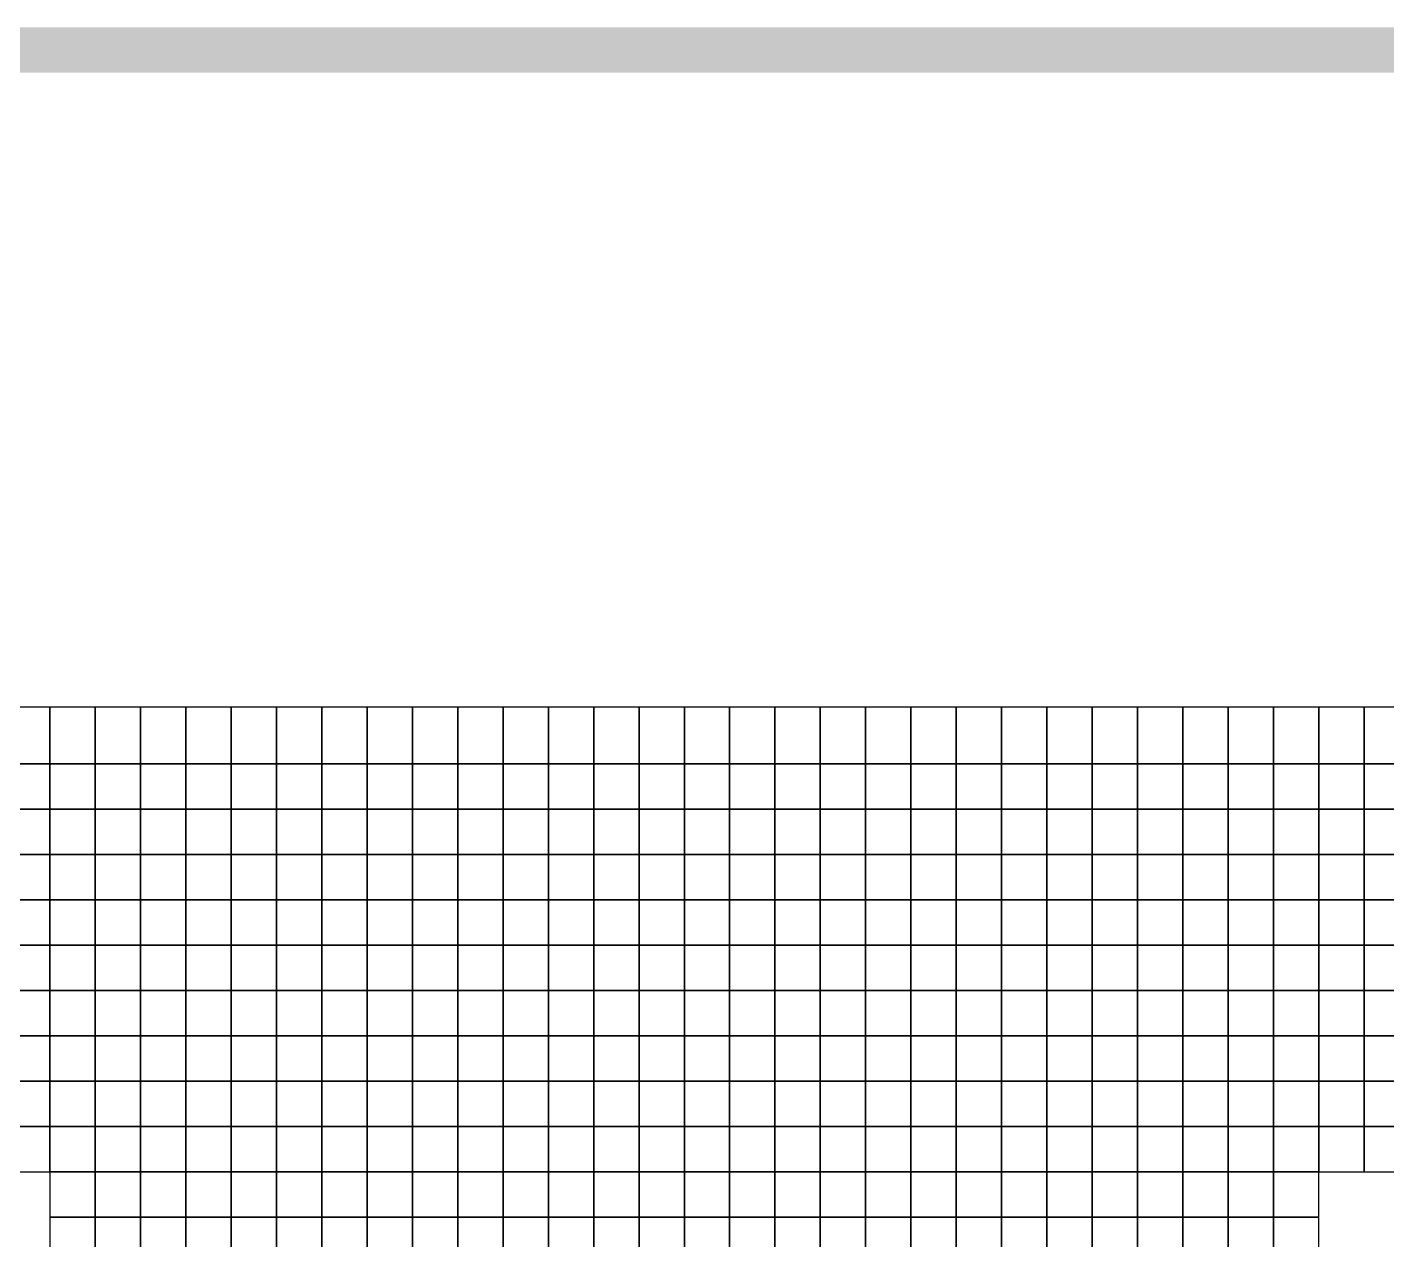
# Model space of a CAD drawing. Extents: x -2.8 to 74.5, y -0.2 to 18.4.
# Drawn here: x 42.57 to 48.57, y 11.9 to 17.25 of the extents above; entities that cross this region are included whole.
import ezdxf

# ---------------------------------------------------------------- set-up
doc = ezdxf.new("R2010")
doc.units = 0
doc.header["$MEASUREMENT"] = 0
doc.layers.add('layer_elements', color=7, linetype='Continuous')
doc.layers.add('layer_result_palette', color=7, linetype='Continuous')

msp = doc.modelspace()

# ---------------------------------------------------------------- linework, layer by layer
at = {"layer": 'layer_elements', "color": 171, "true_color": 0x8080ff}
for points in [[(42.47, 14), (42.67, 14), (42.67, 14.25), (42.47, 14.25)], [(42.67, 14), (42.87, 14), (42.87, 14.25), (42.67, 14.25)], [(42.87, 14), (43.07, 14), (43.07, 14.25), (42.87, 14.25)], [(43.07, 14), (43.27, 14), (43.27, 14.25), (43.07, 14.25)], [(43.27, 14), (43.47, 14), (43.47, 14.25), (43.27, 14.25)], [(43.47, 14), (43.67, 14), (43.67, 14.25), (43.47, 14.25)], [(43.67, 14), (43.87, 14), (43.87, 14.25), (43.67, 14.25)], [(43.87, 14), (44.07, 14), (44.07, 14.25), (43.87, 14.25)], [(44.07, 14), (44.27, 14), (44.27, 14.25), (44.07, 14.25)], [(44.27, 14), (44.47, 14), (44.47, 14.25), (44.27, 14.25)], [(44.47, 14), (44.67, 14), (44.67, 14.25), (44.47, 14.25)], [(44.67, 14), (44.87, 14), (44.87, 14.25), (44.67, 14.25)], [(44.87, 14), (45.07, 14), (45.07, 14.25), (44.87, 14.25)], [(45.07, 14), (45.27, 14), (45.27, 14.25), (45.07, 14.25)], [(45.27, 14), (45.47, 14), (45.47, 14.25), (45.27, 14.25)], [(45.47, 14), (45.67, 14), (45.67, 14.25), (45.47, 14.25)], [(45.67, 14), (45.87, 14), (45.87, 14.25), (45.67, 14.25)], [(45.87, 14), (46.07, 14), (46.07, 14.25), (45.87, 14.25)], [(46.07, 14), (46.27, 14), (46.27, 14.25), (46.07, 14.25)], [(46.27, 14), (46.47, 14), (46.47, 14.25), (46.27, 14.25)], [(46.47, 14), (46.67, 14), (46.67, 14.25), (46.47, 14.25)], [(46.67, 14), (46.87, 14), (46.87, 14.25), (46.67, 14.25)], [(46.87, 14), (47.07, 14), (47.07, 14.25), (46.87, 14.25)], [(47.07, 14), (47.27, 14), (47.27, 14.25), (47.07, 14.25)], [(47.27, 14), (47.47, 14), (47.47, 14.25), (47.27, 14.25)], [(47.47, 14), (47.67, 14), (47.67, 14.25), (47.47, 14.25)], [(47.67, 14), (47.87, 14), (47.87, 14.25), (47.67, 14.25)], [(47.87, 14), (48.07, 14), (48.07, 14.25), (47.87, 14.25)], [(48.07, 14), (48.27, 14), (48.27, 14.25), (48.07, 14.25)], [(48.27, 14), (48.47, 14), (48.47, 14.25), (48.27, 14.25)], [(48.47, 14), (48.67, 14), (48.67, 14.25), (48.47, 14.25)], [(42.47, 13.8), (42.67, 13.8), (42.67, 14), (42.47, 14)], [(42.67, 13.8), (42.87, 13.8), (42.87, 14), (42.67, 14)], [(42.87, 13.8), (43.07, 13.8), (43.07, 14), (42.87, 14)], [(43.07, 13.8), (43.27, 13.8), (43.27, 14), (43.07, 14)], [(43.27, 13.8), (43.47, 13.8), (43.47, 14), (43.27, 14)], [(43.47, 13.8), (43.67, 13.8), (43.67, 14), (43.47, 14)], [(43.67, 13.8), (43.87, 13.8), (43.87, 14), (43.67, 14)], [(43.87, 13.8), (44.07, 13.8), (44.07, 14), (43.87, 14)], [(44.07, 13.8), (44.27, 13.8), (44.27, 14), (44.07, 14)], [(44.27, 13.8), (44.47, 13.8), (44.47, 14), (44.27, 14)], [(44.47, 13.8), (44.67, 13.8), (44.67, 14), (44.47, 14)], [(44.67, 13.8), (44.87, 13.8), (44.87, 14), (44.67, 14)], [(44.87, 13.8), (45.07, 13.8), (45.07, 14), (44.87, 14)], [(45.07, 13.8), (45.27, 13.8), (45.27, 14), (45.07, 14)], [(45.27, 13.8), (45.47, 13.8), (45.47, 14), (45.27, 14)], [(45.47, 13.8), (45.67, 13.8), (45.67, 14), (45.47, 14)], [(45.67, 13.8), (45.87, 13.8), (45.87, 14), (45.67, 14)], [(45.87, 13.8), (46.07, 13.8), (46.07, 14), (45.87, 14)], [(46.07, 13.8), (46.27, 13.8), (46.27, 14), (46.07, 14)], [(46.27, 13.8), (46.47, 13.8), (46.47, 14), (46.27, 14)], [(46.47, 13.8), (46.67, 13.8), (46.67, 14), (46.47, 14)], [(46.67, 13.8), (46.87, 13.8), (46.87, 14), (46.67, 14)], [(46.87, 13.8), (47.07, 13.8), (47.07, 14), (46.87, 14)], [(47.07, 13.8), (47.27, 13.8), (47.27, 14), (47.07, 14)], [(47.27, 13.8), (47.47, 13.8), (47.47, 14), (47.27, 14)], [(47.47, 13.8), (47.67, 13.8), (47.67, 14), (47.47, 14)], [(47.67, 13.8), (47.87, 13.8), (47.87, 14), (47.67, 14)], [(47.87, 13.8), (48.07, 13.8), (48.07, 14), (47.87, 14)], [(48.07, 13.8), (48.27, 13.8), (48.27, 14), (48.07, 14)], [(48.27, 13.8), (48.47, 13.8), (48.47, 14), (48.27, 14)], [(48.47, 13.8), (48.67, 13.8), (48.67, 14), (48.47, 14)], [(42.47, 13.6), (42.67, 13.6), (42.67, 13.8), (42.47, 13.8)], [(42.67, 13.6), (42.87, 13.6), (42.87, 13.8), (42.67, 13.8)], [(42.87, 13.6), (43.07, 13.6), (43.07, 13.8), (42.87, 13.8)], [(43.07, 13.6), (43.27, 13.6), (43.27, 13.8), (43.07, 13.8)], [(43.27, 13.6), (43.47, 13.6), (43.47, 13.8), (43.27, 13.8)], [(43.47, 13.6), (43.67, 13.6), (43.67, 13.8), (43.47, 13.8)], [(43.67, 13.6), (43.87, 13.6), (43.87, 13.8), (43.67, 13.8)], [(43.87, 13.6), (44.07, 13.6), (44.07, 13.8), (43.87, 13.8)], [(44.07, 13.6), (44.27, 13.6), (44.27, 13.8), (44.07, 13.8)], [(44.27, 13.6), (44.47, 13.6), (44.47, 13.8), (44.27, 13.8)], [(44.47, 13.6), (44.67, 13.6), (44.67, 13.8), (44.47, 13.8)], [(44.67, 13.6), (44.87, 13.6), (44.87, 13.8), (44.67, 13.8)], [(44.87, 13.6), (45.07, 13.6), (45.07, 13.8), (44.87, 13.8)], [(45.07, 13.6), (45.27, 13.6), (45.27, 13.8), (45.07, 13.8)], [(45.27, 13.6), (45.47, 13.6), (45.47, 13.8), (45.27, 13.8)], [(45.47, 13.6), (45.67, 13.6), (45.67, 13.8), (45.47, 13.8)], [(45.67, 13.6), (45.87, 13.6), (45.87, 13.8), (45.67, 13.8)], [(45.87, 13.6), (46.07, 13.6), (46.07, 13.8), (45.87, 13.8)], [(46.07, 13.6), (46.27, 13.6), (46.27, 13.8), (46.07, 13.8)], [(46.27, 13.6), (46.47, 13.6), (46.47, 13.8), (46.27, 13.8)], [(46.47, 13.6), (46.67, 13.6), (46.67, 13.8), (46.47, 13.8)], [(46.67, 13.6), (46.87, 13.6), (46.87, 13.8), (46.67, 13.8)], [(46.87, 13.6), (47.07, 13.6), (47.07, 13.8), (46.87, 13.8)], [(47.07, 13.6), (47.27, 13.6), (47.27, 13.8), (47.07, 13.8)], [(47.27, 13.6), (47.47, 13.6), (47.47, 13.8), (47.27, 13.8)], [(47.47, 13.6), (47.67, 13.6), (47.67, 13.8), (47.47, 13.8)], [(47.67, 13.6), (47.87, 13.6), (47.87, 13.8), (47.67, 13.8)], [(47.87, 13.6), (48.07, 13.6), (48.07, 13.8), (47.87, 13.8)], [(48.07, 13.6), (48.27, 13.6), (48.27, 13.8), (48.07, 13.8)], [(48.27, 13.6), (48.47, 13.6), (48.47, 13.8), (48.27, 13.8)], [(48.47, 13.6), (48.67, 13.6), (48.67, 13.8), (48.47, 13.8)], [(42.47, 13.4), (42.67, 13.4), (42.67, 13.6), (42.47, 13.6)], [(42.67, 13.4), (42.87, 13.4), (42.87, 13.6), (42.67, 13.6)], [(42.87, 13.4), (43.07, 13.4), (43.07, 13.6), (42.87, 13.6)], [(43.07, 13.4), (43.27, 13.4), (43.27, 13.6), (43.07, 13.6)], [(43.27, 13.4), (43.47, 13.4), (43.47, 13.6), (43.27, 13.6)], [(43.47, 13.4), (43.67, 13.4), (43.67, 13.6), (43.47, 13.6)], [(43.67, 13.4), (43.87, 13.4), (43.87, 13.6), (43.67, 13.6)], [(43.87, 13.4), (44.07, 13.4), (44.07, 13.6), (43.87, 13.6)], [(44.07, 13.4), (44.27, 13.4), (44.27, 13.6), (44.07, 13.6)], [(44.27, 13.4), (44.47, 13.4), (44.47, 13.6), (44.27, 13.6)], [(44.47, 13.4), (44.67, 13.4), (44.67, 13.6), (44.47, 13.6)], [(44.67, 13.4), (44.87, 13.4), (44.87, 13.6), (44.67, 13.6)], [(44.87, 13.4), (45.07, 13.4), (45.07, 13.6), (44.87, 13.6)], [(45.07, 13.4), (45.27, 13.4), (45.27, 13.6), (45.07, 13.6)], [(45.27, 13.4), (45.47, 13.4), (45.47, 13.6), (45.27, 13.6)], [(45.47, 13.4), (45.67, 13.4), (45.67, 13.6), (45.47, 13.6)], [(45.67, 13.4), (45.87, 13.4), (45.87, 13.6), (45.67, 13.6)], [(45.87, 13.4), (46.07, 13.4), (46.07, 13.6), (45.87, 13.6)], [(46.07, 13.4), (46.27, 13.4), (46.27, 13.6), (46.07, 13.6)], [(46.27, 13.4), (46.47, 13.4), (46.47, 13.6), (46.27, 13.6)], [(46.47, 13.4), (46.67, 13.4), (46.67, 13.6), (46.47, 13.6)], [(46.67, 13.4), (46.87, 13.4), (46.87, 13.6), (46.67, 13.6)], [(46.87, 13.4), (47.07, 13.4), (47.07, 13.6), (46.87, 13.6)], [(47.07, 13.4), (47.27, 13.4), (47.27, 13.6), (47.07, 13.6)], [(47.27, 13.4), (47.47, 13.4), (47.47, 13.6), (47.27, 13.6)], [(47.47, 13.4), (47.67, 13.4), (47.67, 13.6), (47.47, 13.6)], [(47.67, 13.4), (47.87, 13.4), (47.87, 13.6), (47.67, 13.6)], [(47.87, 13.4), (48.07, 13.4), (48.07, 13.6), (47.87, 13.6)], [(48.07, 13.4), (48.27, 13.4), (48.27, 13.6), (48.07, 13.6)], [(48.27, 13.4), (48.47, 13.4), (48.47, 13.6), (48.27, 13.6)], [(48.47, 13.4), (48.67, 13.4), (48.67, 13.6), (48.47, 13.6)], [(43.67, 13.2), (43.87, 13.2), (43.87, 13.4), (43.67, 13.4)], [(43.87, 13.2), (44.07, 13.2), (44.07, 13.4), (43.87, 13.4)], [(44.07, 13.2), (44.27, 13.2), (44.27, 13.4), (44.07, 13.4)], [(44.27, 13.2), (44.47, 13.2), (44.47, 13.4), (44.27, 13.4)], [(44.47, 13.2), (44.67, 13.2), (44.67, 13.4), (44.47, 13.4)], [(44.67, 13.2), (44.87, 13.2), (44.87, 13.4), (44.67, 13.4)], [(44.87, 13.2), (45.07, 13.2), (45.07, 13.4), (44.87, 13.4)], [(45.07, 13.2), (45.27, 13.2), (45.27, 13.4), (45.07, 13.4)], [(45.27, 13.2), (45.47, 13.2), (45.47, 13.4), (45.27, 13.4)], [(45.47, 13.2), (45.67, 13.2), (45.67, 13.4), (45.47, 13.4)], [(45.67, 13.2), (45.87, 13.2), (45.87, 13.4), (45.67, 13.4)], [(45.87, 13.2), (46.07, 13.2), (46.07, 13.4), (45.87, 13.4)], [(46.07, 13.2), (46.27, 13.2), (46.27, 13.4), (46.07, 13.4)], [(46.27, 13.2), (46.47, 13.2), (46.47, 13.4), (46.27, 13.4)], [(46.47, 13.2), (46.67, 13.2), (46.67, 13.4), (46.47, 13.4)], [(46.67, 13.2), (46.87, 13.2), (46.87, 13.4), (46.67, 13.4)], [(46.87, 13.2), (47.07, 13.2), (47.07, 13.4), (46.87, 13.4)], [(47.07, 13.2), (47.27, 13.2), (47.27, 13.4), (47.07, 13.4)], [(43.87, 13), (44.07, 13), (44.07, 13.2), (43.87, 13.2)], [(44.07, 13), (44.27, 13), (44.27, 13.2), (44.07, 13.2)], [(44.47, 13), (44.67, 13), (44.67, 13.2), (44.47, 13.2)], [(44.67, 13), (44.87, 13), (44.87, 13.2), (44.67, 13.2)], [(44.87, 13), (45.07, 13), (45.07, 13.2), (44.87, 13.2)], [(45.07, 13), (45.27, 13), (45.27, 13.2), (45.07, 13.2)], [(45.27, 13), (45.47, 13), (45.47, 13.2), (45.27, 13.2)], [(45.47, 13), (45.67, 13), (45.67, 13.2), (45.47, 13.2)], [(45.67, 13), (45.87, 13), (45.87, 13.2), (45.67, 13.2)], [(45.87, 13), (46.07, 13), (46.07, 13.2), (45.87, 13.2)], [(46.07, 13), (46.27, 13), (46.27, 13.2), (46.07, 13.2)], [(46.27, 13), (46.47, 13), (46.47, 13.2), (46.27, 13.2)], [(46.47, 13), (46.67, 13), (46.67, 13.2), (46.47, 13.2)], [(46.67, 13), (46.87, 13), (46.87, 13.2), (46.67, 13.2)], [(44.07, 12.8), (44.27, 12.8), (44.27, 13), (44.07, 13)], [(44.67, 12.8), (44.87, 12.8), (44.87, 13), (44.67, 13)], [(44.87, 12.8), (45.07, 12.8), (45.07, 13), (44.87, 13)], [(45.07, 12.8), (45.27, 12.8), (45.27, 13), (45.07, 13)], [(45.27, 12.8), (45.47, 12.8), (45.47, 13), (45.27, 13)], [(45.47, 12.8), (45.67, 12.8), (45.67, 13), (45.47, 13)], [(45.67, 12.8), (45.87, 12.8), (45.87, 13), (45.67, 13)], [(45.87, 12.8), (46.07, 12.8), (46.07, 13), (45.87, 13)], [(46.47, 12.8), (46.67, 12.8), (46.67, 13), (46.47, 13)], [(44.07, 12.6), (44.27, 12.6), (44.27, 12.8), (44.07, 12.8)], [(44.87, 12.6), (45.07, 12.6), (45.07, 12.8), (44.87, 12.8)], [(45.07, 12.6), (45.27, 12.6), (45.27, 12.8), (45.07, 12.8)], [(45.27, 12.6), (45.47, 12.6), (45.47, 12.8), (45.27, 12.8)], [(45.47, 12.6), (45.67, 12.6), (45.67, 12.8), (45.47, 12.8)], [(45.67, 12.6), (45.87, 12.6), (45.87, 12.8), (45.67, 12.8)], [(46.47, 12.6), (46.67, 12.6), (46.67, 12.8), (46.47, 12.8)], [(45.27, 12.4), (45.47, 12.4), (45.47, 12.6), (45.27, 12.6)], [(45.47, 12.4), (45.67, 12.4), (45.67, 12.6), (45.47, 12.6)], [(45.07, 12.2), (45.27, 12.2), (45.27, 12.4), (45.07, 12.4)], [(45.27, 12.2), (45.47, 12.2), (45.47, 12.4), (45.27, 12.4)], [(45.47, 12.2), (45.67, 12.2), (45.67, 12.4), (45.47, 12.4)], [(44.87, 12), (45.07, 12), (45.07, 12.2), (44.87, 12.2)], [(45.07, 12), (45.27, 12), (45.27, 12.2), (45.07, 12.2)], [(45.27, 12), (45.47, 12), (45.47, 12.2), (45.27, 12.2)], [(45.47, 12), (45.67, 12), (45.67, 12.2), (45.47, 12.2)], [(42.87, 11.8, 0), (43.07, 11.8), (43.07, 12), (42.87, 12, 0)], [(44.07, 11.8), (44.27, 11.8), (44.27, 12), (44.07, 12)], [(44.67, 11.8), (44.87, 11.8), (44.87, 12), (44.67, 12)], [(44.87, 11.8), (45.07, 11.8), (45.07, 12), (44.87, 12)], [(45.07, 11.8), (45.27, 11.8), (45.27, 12), (45.07, 12)], [(45.27, 11.8), (45.47, 11.8), (45.47, 12), (45.27, 12)], [(45.47, 11.8), (45.67, 11.8), (45.67, 12), (45.47, 12)], [(45.67, 11.8), (45.87, 11.8), (45.87, 12), (45.67, 12)], [(45.87, 11.8), (46.07, 11.8), (46.07, 12), (45.87, 12)], [(46.47, 11.8), (46.67, 11.8), (46.67, 12), (46.47, 12)]]:
    msp.add_3dface(points, dxfattribs=at)
at = {"layer": 'layer_elements', "color": 51, "true_color": 0xffff73}
for points in [[(42.47, 13.2), (42.67, 13.2), (42.67, 13.4), (42.47, 13.4)], [(42.67, 13.2), (42.87, 13.2), (42.87, 13.4), (42.67, 13.4)], [(42.87, 13.2), (43.07, 13.2), (43.07, 13.4), (42.87, 13.4)], [(43.07, 13.2), (43.27, 13.2), (43.27, 13.4), (43.07, 13.4)], [(43.27, 13.2), (43.47, 13.2), (43.47, 13.4), (43.27, 13.4)], [(43.47, 13.2), (43.67, 13.2), (43.67, 13.4), (43.47, 13.4)], [(47.27, 13.2), (47.47, 13.2), (47.47, 13.4), (47.27, 13.4)], [(47.47, 13.2), (47.67, 13.2), (47.67, 13.4), (47.47, 13.4)], [(47.67, 13.2), (47.87, 13.2), (47.87, 13.4), (47.67, 13.4)], [(47.87, 13.2), (48.07, 13.2), (48.07, 13.4), (47.87, 13.4)], [(48.07, 13.2), (48.27, 13.2), (48.27, 13.4), (48.07, 13.4)], [(48.27, 13.2), (48.47, 13.2), (48.47, 13.4), (48.27, 13.4)], [(48.47, 13.2), (48.67, 13.2), (48.67, 13.4), (48.47, 13.4)], [(42.47, 13), (42.67, 13), (42.67, 13.2), (42.47, 13.2)], [(42.67, 13), (42.87, 13), (42.87, 13.2), (42.67, 13.2)], [(42.87, 13), (43.07, 13), (43.07, 13.2), (42.87, 13.2)], [(43.07, 13), (43.27, 13), (43.27, 13.2), (43.07, 13.2)], [(43.27, 13), (43.47, 13), (43.47, 13.2), (43.27, 13.2)], [(43.47, 13), (43.67, 13), (43.67, 13.2), (43.47, 13.2)], [(43.67, 13), (43.87, 13), (43.87, 13.2), (43.67, 13.2)], [(44.27, 13), (44.47, 13), (44.47, 13.2), (44.27, 13.2)], [(46.87, 13), (47.07, 13), (47.07, 13.2), (46.87, 13.2)], [(47.07, 13), (47.27, 13), (47.27, 13.2), (47.07, 13.2)], [(47.27, 13), (47.47, 13), (47.47, 13.2), (47.27, 13.2)], [(47.47, 13), (47.67, 13), (47.67, 13.2), (47.47, 13.2)], [(47.67, 13), (47.87, 13), (47.87, 13.2), (47.67, 13.2)], [(47.87, 13), (48.07, 13), (48.07, 13.2), (47.87, 13.2)], [(48.07, 13), (48.27, 13), (48.27, 13.2), (48.07, 13.2)], [(48.27, 13), (48.47, 13), (48.47, 13.2), (48.27, 13.2)], [(48.47, 13), (48.67, 13), (48.67, 13.2), (48.47, 13.2)], [(43.27, 12.8), (43.47, 12.8), (43.47, 13), (43.27, 13)], [(43.47, 12.8), (43.67, 12.8), (43.67, 13), (43.47, 13)], [(43.67, 12.8), (43.87, 12.8), (43.87, 13), (43.67, 13)], [(43.87, 12.8), (44.07, 12.8), (44.07, 13), (43.87, 13)], [(44.27, 12.8), (44.47, 12.8), (44.47, 13), (44.27, 13)], [(44.47, 12.8), (44.67, 12.8), (44.67, 13), (44.47, 13)], [(46.07, 12.8), (46.27, 12.8), (46.27, 13), (46.07, 13)], [(46.27, 12.8), (46.47, 12.8), (46.47, 13), (46.27, 13)], [(46.67, 12.8), (46.87, 12.8), (46.87, 13), (46.67, 13)], [(46.87, 12.8), (47.07, 12.8), (47.07, 13), (46.87, 13)], [(47.07, 12.8), (47.27, 12.8), (47.27, 13), (47.07, 13)], [(47.27, 12.8), (47.47, 12.8), (47.47, 13), (47.27, 13)], [(43.27, 12.6), (43.47, 12.6), (43.47, 12.8), (43.27, 12.8)], [(43.47, 12.6), (43.67, 12.6), (43.67, 12.8), (43.47, 12.8)], [(43.67, 12.6), (43.87, 12.6), (43.87, 12.8), (43.67, 12.8)], [(43.87, 12.6), (44.07, 12.6), (44.07, 12.8), (43.87, 12.8)], [(44.27, 12.6), (44.47, 12.6), (44.47, 12.8), (44.27, 12.8)], [(44.47, 12.6), (44.67, 12.6), (44.67, 12.8), (44.47, 12.8)], [(44.67, 12.6), (44.87, 12.6), (44.87, 12.8), (44.67, 12.8)], [(45.87, 12.6), (46.07, 12.6), (46.07, 12.8), (45.87, 12.8)], [(46.07, 12.6), (46.27, 12.6), (46.27, 12.8), (46.07, 12.8)], [(46.27, 12.6), (46.47, 12.6), (46.47, 12.8), (46.27, 12.8)], [(46.67, 12.6), (46.87, 12.6), (46.87, 12.8), (46.67, 12.8)], [(46.87, 12.6), (47.07, 12.6), (47.07, 12.8), (46.87, 12.8)], [(47.07, 12.6), (47.27, 12.6), (47.27, 12.8), (47.07, 12.8)], [(47.27, 12.6), (47.47, 12.6), (47.47, 12.8), (47.27, 12.8)], [(43.47, 12.4), (43.67, 12.4), (43.67, 12.6), (43.47, 12.6)], [(43.67, 12.4), (43.87, 12.4), (43.87, 12.6), (43.67, 12.6)], [(43.87, 12.4), (44.07, 12.4), (44.07, 12.6), (43.87, 12.6)], [(44.07, 12.4), (44.27, 12.4), (44.27, 12.6), (44.07, 12.6)], [(44.27, 12.4), (44.47, 12.4), (44.47, 12.6), (44.27, 12.6)], [(44.47, 12.4), (44.67, 12.4), (44.67, 12.6), (44.47, 12.6)], [(44.67, 12.4), (44.87, 12.4), (44.87, 12.6), (44.67, 12.6)], [(44.87, 12.4), (45.07, 12.4), (45.07, 12.6), (44.87, 12.6)], [(45.07, 12.4), (45.27, 12.4), (45.27, 12.6), (45.07, 12.6)], [(45.67, 12.4), (45.87, 12.4), (45.87, 12.6), (45.67, 12.6)], [(45.87, 12.4), (46.07, 12.4), (46.07, 12.6), (45.87, 12.6)], [(46.07, 12.4), (46.27, 12.4), (46.27, 12.6), (46.07, 12.6)], [(46.27, 12.4), (46.47, 12.4), (46.47, 12.6), (46.27, 12.6)], [(46.47, 12.4), (46.67, 12.4), (46.67, 12.6), (46.47, 12.6)], [(46.67, 12.4), (46.87, 12.4), (46.87, 12.6), (46.67, 12.6)], [(46.87, 12.4), (47.07, 12.4), (47.07, 12.6), (46.87, 12.6)], [(47.07, 12.4), (47.27, 12.4), (47.27, 12.6), (47.07, 12.6)], [(47.27, 12.4), (47.47, 12.4), (47.47, 12.6), (47.27, 12.6)], [(43.47, 12.2), (43.67, 12.2), (43.67, 12.4), (43.47, 12.4)], [(43.67, 12.2), (43.87, 12.2), (43.87, 12.4), (43.67, 12.4)], [(43.87, 12.2), (44.07, 12.2), (44.07, 12.4), (43.87, 12.4)], [(44.07, 12.2), (44.27, 12.2), (44.27, 12.4), (44.07, 12.4)], [(44.27, 12.2), (44.47, 12.2), (44.47, 12.4), (44.27, 12.4)], [(44.47, 12.2), (44.67, 12.2), (44.67, 12.4), (44.47, 12.4)], [(44.67, 12.2), (44.87, 12.2), (44.87, 12.4), (44.67, 12.4)], [(44.87, 12.2), (45.07, 12.2), (45.07, 12.4), (44.87, 12.4)], [(45.67, 12.2), (45.87, 12.2), (45.87, 12.4), (45.67, 12.4)], [(45.87, 12.2), (46.07, 12.2), (46.07, 12.4), (45.87, 12.4)], [(46.07, 12.2), (46.27, 12.2), (46.27, 12.4), (46.07, 12.4)], [(46.27, 12.2), (46.47, 12.2), (46.47, 12.4), (46.27, 12.4)], [(46.47, 12.2), (46.67, 12.2), (46.67, 12.4), (46.47, 12.4)], [(46.67, 12.2), (46.87, 12.2), (46.87, 12.4), (46.67, 12.4)], [(46.87, 12.2), (47.07, 12.2), (47.07, 12.4), (46.87, 12.4)], [(47.07, 12.2), (47.27, 12.2), (47.27, 12.4), (47.07, 12.4)], [(47.27, 12.2), (47.47, 12.2), (47.47, 12.4), (47.27, 12.4)], [(42.67, 12), (42.87, 12, 0), (42.87, 12.2, 0), (42.67, 12.2)], [(42.87, 12, 0), (43.07, 12), (43.07, 12.2), (42.87, 12.2, 0)], [(43.07, 12), (43.27, 12), (43.27, 12.2), (43.07, 12.2)], [(43.27, 12), (43.47, 12), (43.47, 12.2), (43.27, 12.2)], [(43.47, 12), (43.67, 12), (43.67, 12.2), (43.47, 12.2)], [(43.67, 12), (43.87, 12), (43.87, 12.2), (43.67, 12.2)], [(43.87, 12), (44.07, 12), (44.07, 12.2), (43.87, 12.2)], [(44.07, 12), (44.27, 12), (44.27, 12.2), (44.07, 12.2)], [(44.27, 12), (44.47, 12), (44.47, 12.2), (44.27, 12.2)], [(44.47, 12), (44.67, 12), (44.67, 12.2), (44.47, 12.2)], [(44.67, 12), (44.87, 12), (44.87, 12.2), (44.67, 12.2)], [(45.67, 12), (45.87, 12), (45.87, 12.2), (45.67, 12.2)], [(45.87, 12), (46.07, 12), (46.07, 12.2), (45.87, 12.2)], [(46.07, 12), (46.27, 12), (46.27, 12.2), (46.07, 12.2)], [(46.27, 12), (46.47, 12), (46.47, 12.2), (46.27, 12.2)], [(46.47, 12), (46.67, 12), (46.67, 12.2), (46.47, 12.2)], [(46.67, 12), (46.87, 12), (46.87, 12.2), (46.67, 12.2)], [(46.87, 12), (47.07, 12), (47.07, 12.2), (46.87, 12.2)], [(47.07, 12), (47.27, 12), (47.27, 12.2), (47.07, 12.2)], [(47.27, 12), (47.47, 12), (47.47, 12.2), (47.27, 12.2)], [(47.87, 12), (48.07, 12, 0), (48.07, 12.2, 0), (47.87, 12.2)], [(42.67, 11.8), (42.87, 11.8, 0), (42.87, 12, 0), (42.67, 12)], [(43.07, 11.8), (43.27, 11.8), (43.27, 12), (43.07, 12)], [(43.27, 11.8), (43.47, 11.8), (43.47, 12), (43.27, 12)], [(43.47, 11.8), (43.67, 11.8), (43.67, 12), (43.47, 12)], [(43.67, 11.8), (43.87, 11.8), (43.87, 12), (43.67, 12)], [(43.87, 11.8), (44.07, 11.8), (44.07, 12), (43.87, 12)], [(44.27, 11.8), (44.47, 11.8), (44.47, 12), (44.27, 12)], [(44.47, 11.8), (44.67, 11.8), (44.67, 12), (44.47, 12)], [(46.07, 11.8), (46.27, 11.8), (46.27, 12), (46.07, 12)], [(46.27, 11.8), (46.47, 11.8), (46.47, 12), (46.27, 12)], [(46.67, 11.8), (46.87, 11.8), (46.87, 12), (46.67, 12)], [(46.87, 11.8), (47.07, 11.8), (47.07, 12), (46.87, 12)], [(47.07, 11.8), (47.27, 11.8), (47.27, 12), (47.07, 12)], [(47.27, 11.8), (47.47, 11.8), (47.47, 12), (47.27, 12)], [(47.47, 11.8), (47.67, 11.8), (47.67, 12), (47.47, 12)], [(47.67, 11.8), (47.87, 11.8), (47.87, 12), (47.67, 12)], [(47.87, 11.8), (48.07, 11.8, 0), (48.07, 12, 0), (47.87, 12)], [(48.07, 11.8, 0), (48.27, 11.8), (48.27, 12), (48.07, 12, 0)]]:
    msp.add_3dface(points, dxfattribs=at)
at = {"layer": 'layer_elements', "color": 40, "true_color": 0xffdc37}
for points in [[(42.47, 12.8), (42.67, 12.8), (42.67, 13), (42.47, 13)], [(42.67, 12.8), (42.87, 12.8), (42.87, 13), (42.67, 13)], [(42.87, 12.8), (43.07, 12.8), (43.07, 13), (42.87, 13)], [(43.07, 12.8), (43.27, 12.8), (43.27, 13), (43.07, 13)], [(47.47, 12.8), (47.67, 12.8), (47.67, 13), (47.47, 13)], [(47.67, 12.8), (47.87, 12.8), (47.87, 13), (47.67, 13)], [(47.87, 12.8), (48.07, 12.8), (48.07, 13), (47.87, 13)], [(48.07, 12.8), (48.27, 12.8), (48.27, 13), (48.07, 13)], [(48.27, 12.8), (48.47, 12.8), (48.47, 13), (48.27, 13)], [(48.47, 12.8), (48.67, 12.8), (48.67, 13), (48.47, 13)], [(43.07, 12.6), (43.27, 12.6), (43.27, 12.8), (43.07, 12.8)], [(47.47, 12.6), (47.67, 12.6), (47.67, 12.8), (47.47, 12.8)], [(43.27, 12.4), (43.47, 12.4), (43.47, 12.6), (43.27, 12.6)], [(42.47, 12.2), (42.67, 12.2), (42.67, 12.4), (42.47, 12.4, 0)], [(43.27, 12.2), (43.47, 12.2), (43.47, 12.4), (43.27, 12.4)], [(47.47, 12.2), (47.67, 12.2), (47.67, 12.4), (47.47, 12.4)], [(48.27, 12.2), (48.47, 12.2), (48.47, 12.4, 0), (48.27, 12.4)], [(48.47, 12.2), (48.67, 12.2), (48.67, 12.4), (48.47, 12.4, 0)], [(47.47, 12), (47.67, 12), (47.67, 12.2), (47.47, 12.2)], [(47.67, 12), (47.87, 12), (47.87, 12.2), (47.67, 12.2)], [(48.07, 12, 0), (48.27, 12), (48.27, 12.2), (48.07, 12.2, 0)]]:
    msp.add_3dface(points, dxfattribs=at)
at = {"layer": 'layer_elements', "color": 40, "true_color": 0xffa41c}
for points in [[(42.47, 12.6), (42.67, 12.6), (42.67, 12.8), (42.47, 12.8)], [(42.67, 12.6), (42.87, 12.6), (42.87, 12.8), (42.67, 12.8)], [(42.87, 12.6), (43.07, 12.6), (43.07, 12.8), (42.87, 12.8)], [(47.67, 12.6), (47.87, 12.6), (47.87, 12.8), (47.67, 12.8)], [(47.87, 12.6), (48.07, 12.6), (48.07, 12.8), (47.87, 12.8)], [(48.07, 12.6), (48.27, 12.6), (48.27, 12.8), (48.07, 12.8)], [(48.27, 12.6), (48.47, 12.6), (48.47, 12.8), (48.27, 12.8)], [(48.47, 12.6), (48.67, 12.6), (48.67, 12.8), (48.47, 12.8)], [(42.47, 12.4, 0), (42.67, 12.4), (42.67, 12.6), (42.47, 12.6)], [(43.07, 12.4), (43.27, 12.4), (43.27, 12.6), (43.07, 12.6)], [(47.47, 12.4), (47.67, 12.4), (47.67, 12.6), (47.47, 12.6)], [(47.67, 12.4), (47.87, 12.4), (47.87, 12.6), (47.67, 12.6)], [(48.27, 12.4), (48.47, 12.4, 0), (48.47, 12.6), (48.27, 12.6)], [(48.47, 12.4, 0), (48.67, 12.4), (48.67, 12.6), (48.47, 12.6)], [(43.07, 12.2), (43.27, 12.2), (43.27, 12.4), (43.07, 12.4)], [(47.67, 12.2), (47.87, 12.2), (47.87, 12.4), (47.67, 12.4)]]:
    msp.add_3dface(points, dxfattribs=at)
at = {"layer": 'layer_elements', "color": 30, "true_color": 0xff6600}
for points in [[(42.67, 12.4), (42.87, 12.4), (42.87, 12.6), (42.67, 12.6)], [(42.87, 12.4), (43.07, 12.4), (43.07, 12.6), (42.87, 12.6)], [(47.87, 12.4), (48.07, 12.4), (48.07, 12.6), (47.87, 12.6)], [(48.07, 12.4), (48.27, 12.4), (48.27, 12.6), (48.07, 12.6)], [(42.67, 12.2), (42.87, 12.2, 0), (42.87, 12.4), (42.67, 12.4)], [(42.87, 12.2, 0), (43.07, 12.2), (43.07, 12.4), (42.87, 12.4)], [(47.87, 12.2), (48.07, 12.2, 0), (48.07, 12.4), (47.87, 12.4)], [(48.07, 12.2, 0), (48.27, 12.2), (48.27, 12.4), (48.07, 12.4)]]:
    msp.add_3dface(points, dxfattribs=at)
at = {"layer": 'layer_result_palette', "color": 40, "true_color": 0xffa41c}
msp.add_solid([(36.22, 17.05), (48.7533, 17.05), (36.22, 17.25), (48.7533, 17.25)], dxfattribs=at)

doc.saveas('drawing.dxf')
